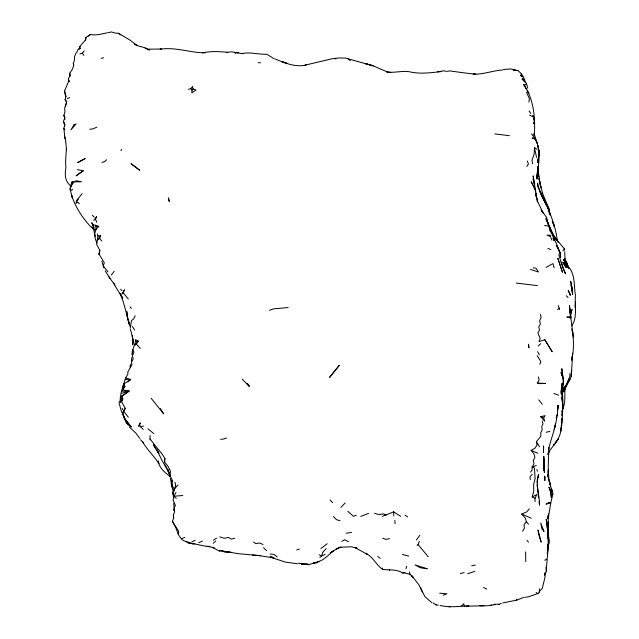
<?xml version="1.0" encoding="UTF-8"?>
<svg xmlns="http://www.w3.org/2000/svg" width="639" height="639" viewBox="0 0 639 639"><rect width="100%" height="100%" fill="white"/><g stroke="black" fill="none" stroke-linecap="round" stroke-linejoin="round"><path stroke-width="0.96" d="M150.077 435.534L150.005 438.969L162.218 454.217L164.894 458.451L164.447 461.757L168.273 466.678L170.397 471.063L170.15 475.52L172.195 480.272L172.171 487.15L173.433 492.797M562.152 388.768L562.2 396.212M571.857 325.658C577.824 316.752 574.389 305.322 575.435 295.234C573.495 284.171 575.995 270.345 564.381 263.699L567.728 267.517L563.494 259.37L566.434 265.608M531.464 133.95C543.046 146.123 538.533 164.007 536.576 178.872L537.479 171.196M549.244 213.538L549.252 211.685M548.142 476.478L548.302 470.088L548.142 476.478L548.733 480.137L547.903 474.737M538.461 162.769L538.525 157.282L538.35 161.875M132.537 353.359L132.585 349.429M537.551 174.279L537.479 178.864L538.174 166.475L538.302 174.024L538.302 172.21M173.92 510.641L173.952 508.86L175.366 505.297L173.065 499.97L173.8 496.255L175.925 492.461M547.847 544.58C548.198 553.566 546.537 562.512 546.345 571.33L544.708 575.1L544.995 572.856L545.011 577.193L542.215 588.695L539.651 590.779M534.3 135.74C535.482 118.263 533.877 99.109 523.589 84.404L526.041 84.899L526.536 83.757L521.959 79.02M575.332 304.699L575.26 307.431L575.412 301.959M99.796 250.376L99.045 254.394L99.796 250.376L96.593 244.098L97.967 235.903L97.304 233.906M107.176 32.837C101.689 33.851 96.074 35.728 90.458 34.49L85.842 37.525L85.778 39.522L79.915 46.423L78.885 48.883L80.274 48.436L79.915 46.423M539.372 588.727L539.332 592.513L537.942 593.487L528.653 596.762L525.25 597.305M537.175 149.286L534.444 147.689L534.148 154.207L532.031 160.022L532.551 163.712M548.43 536.201L546.209 519.219L549.3 542.535L548.022 546.241L548.629 543.725L547.288 553.709L548.23 542.056L547.439 533.03L547.583 537.431L547.367 534.34M188.553 89.324L190.622 88.629L192.004 90.115L191.868 92.919L195.989 89.979L193.465 89.085L192.091 87.599L192.666 86.297M122.944 389.862L129.046 391.116L121.793 396.1L122.792 398.816L120.452 402.65C119.852 396.284 121.562 389.678 124.006 383.815L130.731 379.494L125.675 377.929L122.944 386.116L124.853 386.411L121.626 391.236L129.046 391.116L120.236 397.362L122.792 398.816L121.674 401.747L125.236 408.313L122.992 412.634L125.236 408.313M564.66 251.702L565.267 262.102L564.572 258.707L567.648 267.693M174.088 490.888L175.677 485.177L174.942 482.197M562.432 396.196L562.927 387.522L562.679 389.111M561.833 418.721L561.665 421.572L561.841 418.809M562 415.869L562.344 410.174M72.183 183.297L72.303 181.34L71.025 184.759M537.087 482.317L538.565 474.426L537.271 479.761L537.255 484.977L539.5 501.335L539.524 505.177L539.028 501.447M561.985 386.899L562.232 383.48L562.096 395.022L561.993 392.274M131.498 360.939L131.762 357.6M537.711 172.33L538.174 166.475L537.726 169.279M164.598 462.093L164.894 458.451M562.08 415.126L562.528 409.879M570.308 318.006L570.611 314.428L572.017 309.588L570.611 314.428L570.443 318.549L570.076 308.996M570.028 373.112L569.661 377.178L565.06 387.993L565.387 386.339C564.013 393.848 566.234 401.588 562.703 408.704M191.309 543.094L183.888 540.834L181.851 539.516L178.321 534.587L178.64 531.249L172.41 521.344L173.792 517.878L173.313 515.266L174.647 511.679L173.952 508.86M131.953 354.709L132.273 351.434M557.112 414.815C556.018 426.692 551.289 437.819 548.558 449.353L548.829 447.675C548.709 462.213 546.329 477.373 552.36 491.151M119.381 401.076L119.158 403.137L120.771 409.224L124.413 418.689L126.562 423.266L131.163 426.9L124.182 417.674L122.624 412.882L125.164 419.655L131.163 426.9L126.226 422.579M132.744 344.725L133.479 339.125L132.744 344.725L132.265 335.611L132.6 337.216M561.09 427.651L560.603 431.565C562.464 418.257 563.67 404.655 562.24 391.228L562.376 393.76L563.39 381.028L561.833 368.831L563.39 381.028L562.552 387.274M561.338 425.694L561.825 421.78C561.857 430.223 559.668 439.049 553.67 445.271L554.436 444.369L549.46 450.926L547.903 454.153M85.506 40.161L85.842 37.525M565.387 386.339L564.644 389.75L565.731 386.739L566.713 385.149L565.156 388.105L569.908 379.694M95.57 230.479L96.082 226.661L94.636 224.928L98.702 226.366C93.542 230.703 93.965 237.532 97.024 242.98M79.388 203.769L78.142 202.419L76.129 202.994L76.464 200.606L82.143 193.673M547.543 551.952L547.807 549.995M533.813 122.161L533.565 123.902L533.861 122.185M560.85 393.552L562.232 383.48L561.17 391.523M571.633 359.637C576.306 341.633 570.635 323.47 569.477 305.45L570.867 317.831L566.881 317.088L569.469 316.784L570.867 317.831L570.371 311.944M562.456 409.903L562.16 411.7L562.983 407.219L562.632 408.792M538.757 154.997L537.511 162.665L539.172 154.326L538.054 145.812L539.068 153.08M571.681 360.348L572.64 353.287L571.282 376.451L569.349 380.772M557.52 409.088L558.087 405.613L557.543 410.573L557.935 405.517L557.352 414.368L556.194 418.066M528.844 102.056L529.443 98.797L526.632 92.575L527.806 90.802M65.394 106.585L66.536 102.392L65.114 99.7L65.721 96.976L64.531 91.089L68.716 81.001L68.349 79.06L70.074 75.242L69.747 73.229L72.127 69.659L73.812 65.37L73.301 63.453L74.444 60.33L74.515 56.863L76.001 52.989M552.855 494.131L551.457 488.939L552.855 494.131L550.714 503.308L548.206 518.788L548.709 540.89L548.597 539.012M568.646 378.879L567.951 381.763L565.827 385.621M139.59 425.75L140.34 422.818L138.471 426.189L139.59 425.75L143.272 429.472M535.075 501.703L535.003 498.324L532.223 496.91L533.741 491.127L533.613 484.482L535.115 478.763L534.428 468.004L532.103 466.973L534.068 463.866L533.269 460.328L534.907 457.58L534.036 454.017L531.129 450.399L535.035 448.091L537.064 445L536.377 441.661L540.89 436.221L540.698 432.883L542.207 429.975L541.736 426.493L543.014 423.817L542.255 421.125M170.325 478.419L172.171 487.15L171.276 483.747L172.195 480.272M135.476 341.546L138.224 341.082L134.358 345.427L136.434 344.237L138.224 341.082L135.46 339.628L135.476 341.546L133.008 349.469L133.942 352.265L132.393 355.891L133.247 358.767L131.418 362.521L131.969 364.765L127.888 371.81L127.848 374.166L125.675 377.929M64.994 138.783L63.836 128.311L65.002 124.421L63.429 121.37L65.002 117.624L63.86 115.252L64.954 111.929L64.619 108.183L66.536 102.392M101.857 261.127L103.845 267.837L103.278 266.008L104.277 262.741L98.949 253.891M129.893 366.922L130.747 364.222M539.332 592.513L539.787 591.083M405.917 568.822L406.747 566.226M548.038 454.68L549.197 451.142L548.086 453.434M173.672 498.108L172.818 492.901L174.191 489.075L178.041 485.017M416.987 545.347L418.098 544.612L419.344 541.321M186.157 541.656L189.176 543.501L189.479 542.687M539.771 364.406L540.858 361.642L537.223 355.699M123.247 292.902L124.501 289.786L121.953 293.956L123.247 292.902L128.271 298.956M533.725 120.308L534.276 118.958L532.83 115.571L534.587 120.483L534.276 118.958M100.69 235.727L97.392 239.921L99.596 238.315L100.69 235.727L97.967 235.903M135.172 315.81L133.599 319.053L131.45 320.514L130.428 327.559L123.223 301.736L120.012 293.197L122.576 297.902M535.003 498.324L536.92 494.53L532.223 496.91M92.663 228.65C83.334 219.353 75.634 207.955 71.672 195.35L72.343 197.802L69.97 188.737L71.528 185.797M76.129 202.994L78.733 198.417M522.566 531.305L524.419 528.165L524.012 524.811L526.336 521.704L525.466 518.293L521.712 514.06L526.624 511.959L529.372 508.836M537.343 383.088L545.594 383.44L539.771 383.64L537.343 383.088L539.124 380.109L538.469 376.898M549.708 230.935L550.259 230.016M562.943 250.855L564.317 248.739L554.452 236.989L558.478 242.421L555.818 238.954L549.189 226.454M525.905 82.439L522.454 78.653L524.978 80.314L523.373 77.127L520.505 75.57L521.512 74.012L520.13 72.519L517.894 70.586L513.389 69.97L517.894 70.586M542.567 212.507L541.257 209.951L546.649 217.54L545.522 219.265L546.896 219.129C549.724 232.508 558.462 244.05 560.659 257.381L560.123 252.653L556.873 246.031L560.123 252.653M120.867 150.636L121.642 149.446M70.897 186.564L74.02 181.819L76.337 180.757L81.488 181.795L74.02 181.819L71.728 183.066M526.8 166.475L528.453 163.967L527.279 160.972M121.626 391.236L124.853 386.411L124.006 383.815M93.829 220.439L96.633 216.533L95.523 219.489L96.84 222.332M530.578 472.101L532.119 469.977L532.103 466.973L536.321 465.567M543.669 417.69L545.195 415.622L540.706 416.676L544.668 421.277L543.669 417.69L540.706 416.676M416.348 539.995L419.919 535.21M111.282 275.018L114.205 271.295M79.883 53.948L82.351 53.157L84.188 50.976M326.186 548.526L322.487 552.711L321.912 555.826L319.891 557.464M340.946 507.342L345.148 502.981M440.087 605.445C447.004 607.154 454.113 606.866 461.23 606.259L463.762 603.719L464.337 606.211L487.821 605.724L495.217 604.614M532.247 474.418L529.995 476.662L530.258 479.633M106.553 159.75L104.572 161.675L101.984 162.394M538.206 346.09L540.674 343.702M557.607 309.619L559.253 308.198L558.19 305.562M213.17 543.27L215.726 541.073M127.904 381.906L130.731 379.494L125.244 379.622M120.236 397.362L121.793 396.1M327.208 543.725L320.882 548.574M83.262 170.725L76.193 175.773L83.262 170.725L77.359 169.662M190.622 88.629L192.091 87.599M192.004 90.115L193.465 89.085M88.302 36.048L90.458 34.49M316.617 562.12C323.406 560.89 328.398 554.892 333.638 550.674L330.643 552.743L336.817 548.765L338.582 547.935L336.154 549.125L341.17 547.136M213.41 540.187L216.557 538.206M341.841 541.385L344.613 539.723L348.479 541.72M433.13 602.992L436.181 604.782M546.025 267.421L552.959 263.595L554.173 267.829M80.274 48.436L77.926 49.722L76.664 52.646M496.607 604.174L499.035 604.438L501.248 603.248M191.844 541.968L195.175 540.219M360.787 516.384L368.647 513.365M72.75 189.591L71.28 190.31L69.97 188.737M382.33 516.376L393.672 511.839L400.709 516.36M544.819 560.267L546.417 559.524L546.057 559.093M325.139 554.372L321.912 555.842L319.045 554.828M198.777 542.663L202.451 541.033M122.337 387.514L124.853 386.411M96.872 127.185L92.471 128.974L89.803 129.286M356.29 515.242L353.535 516.352L347.848 511.304M524.196 597.233L516.863 600.093L502.861 602.928M181.692 538.653L184.791 537.431M490.56 605.357L491.375 605.045M443.115 595.213L446.925 593.799L439.688 593.184M314.907 562.743L308.581 564.684L298.437 563.207M226.446 438.003L223.386 439.105L220.583 439.273M269.402 310.306L273.572 308.853L288.101 307.559M67.183 98.55L69.731 97.663M467.62 573.782L474.817 571.322M296.704 549.963L299.411 549.061M544.819 339.732L552.096 351.658L544.819 339.732L539.044 341.585L540.187 338.638L537.934 332.927L539.452 330.211L538.765 326.745L540.354 323.941L539.667 320.466L541.121 317.751L540.53 314.292M314.995 562.616L313.366 563.111L316.385 562.967L318.382 561.617L319.428 561.713M121.37 393.456L129.046 391.116M338.926 547.335L351.067 546.752L356.993 548.134L354.669 547.407L367.361 554.348L365.796 553.414C373.288 556.801 376.091 565.1 382.657 569.357C389.375 570.435 396.468 568.878 402.538 572.959L404.918 572.28M226.446 52.47L231.542 51.823L242.732 53.7L241.941 53.54C250.352 51.839 258.476 54.603 266.926 54.235L274.251 58.916M120.116 399.527L122.792 398.816M101.17 58.389L103.63 57.766M460.384 573.534L464.17 572.624M546.153 432.276L549.836 431.397M234.769 538.27L231.27 539.092L228.506 537.463L224.145 538.246L219.736 536.904M389.51 538.653L386.06 539.436L382.673 538.206M108.071 32.701L111.402 31.95L115.012 33.06L118.566 33.316L129.957 40.073L136.498 45.121L134.757 44.203C139.19 47.342 145.109 46.527 149.294 50.09L145.085 48.237M140.476 426.708L143.503 426.037M494.027 604.47L495.792 604.087M471.71 565.827L475.352 565.084M212.475 547.415L219.329 551.05L222.013 550.594L220.167 550.475M441.509 71.52C431.365 72.718 421.317 74.084 411.244 72.159C403.169 69.986 394.83 73.357 386.627 71.872L390.836 72.479M346.234 533.253L351.626 532.375M447.46 71.312L450.072 70.905C458.57 72.175 467.077 73.333 475.799 74.204L473.243 74.156C483.419 74.595 492.709 70.554 502.661 70.002M275.185 59.02C285.018 62.973 295.37 67.582 306.177 64.994L305.115 65.146L332.232 58.708L338.542 57.989L345.643 58.093L373.16 65.849L387.53 72.007M96.082 226.661L98.702 226.366M202.491 52.861C210.886 51.056 219.105 51.519 227.66 52.27M172.818 492.901L173.8 496.255L182.786 495.505M437.619 71.832L443.865 70.833L446.661 71.408M235.727 52.869L234.92 52.909L238.563 52.773M465.975 605.94L468.922 605.82M479.961 605.708L484.138 605.54M503.412 69.563L510.681 68.908L515.625 70.314M461.23 606.259L464.337 606.211M148.24 49.203L161.332 49.011L160.149 49.195C175.166 46.863 189.895 52.694 204.983 52.861M206.876 546.425L209.832 546.433C202.819 546.593 196.157 543.31 189.176 543.501M258.148 62.718L260.472 62.726M551.002 235.312L547 235.176L550.467 236.67L551.864 240.088M435.782 604.997L438.354 605.117M479.506 605.516L483.348 605.764M252.493 555.035L260.273 555.666L238.163 553.662L219.249 550.419L219.329 551.05M402.538 572.959L406.14 573.247L410.11 574.437L413.01 577.273L411.772 575.731L418.809 584.685L424.879 596.578L431.844 602.713M544.548 225.583L548.518 225.95M494.706 133.91L509.379 135.684M516.312 283.069L537.407 285.609M533.301 267.837L535.961 268.196L538.485 272.014L530.546 269.41M270.209 553.949L274.003 554.484L277.166 556.865M259.146 555.571L273.388 557.895M304.883 564.437L301.249 563.75L301.832 564.509L307.223 563.71L308.581 564.684M297.502 563.758L285.409 562.12L270.968 557.336M340.02 520.641L336.697 519.811L333.366 516.512M207.907 546.425L214.209 547.783L212.475 547.272M402.45 554.468L408.72 556.13M498.212 604.214L499.035 604.438M369.909 64.779L365.46 63.612L373.16 65.849L370.636 64.978M374.622 513.357L379.079 514.595L383.544 513.876L386.14 515.282M536.153 592.529L537.942 593.487M520.505 75.57L523.101 76.448L521.512 74.012M553.925 393.512L558.614 395.174M334.724 58.572L335.946 59.02M270.153 556.242L273.907 557.695M547.942 248.427L550.882 249.609M534.643 139.03L532.127 137.968L534.787 138.367L537.359 143.543L533.996 133.511L534.132 135.484M263.052 544.484L259.37 542.934L255.864 543.717L253.555 542.016M531.129 450.399L537.934 453.275M521.712 514.06L531.233 518.229M448.642 606.419L449.888 607.05M483.563 587.457L486.758 589.11M529.643 115.124L532.487 116.617M404.966 515.114L407.714 516.927M170.341 476.542C165.086 472.788 158.871 467.836 158.36 460.919L158.823 463.69C154.111 455.942 147.186 449.872 142.697 441.964M68.716 81.001L69.379 81.504L68.349 79.06M348.255 59.163L350.316 60.745M118.566 33.316L120.595 34.913M377.801 556.481L380.189 558.39M147.952 428.801L153.64 433.498M129.278 426.948L135.644 432.883L139.845 438.458M173.8 496.255L176.324 498.42M263.508 547.767L266.647 550.698M566.402 295.833L568.071 297.542M242.213 379.071L249.258 386.555L249.138 385.389L247.341 383.44M329.988 499.906L332.584 502.685M428.234 556.793L418.098 544.612M136.434 344.237L140.3 348.447M92.431 215.271L94.141 217.164M140.588 439.776L143.663 443.21M128.335 417.219L123.966 411.628M94.213 229.8L91.72 226.949L94.213 230.072M527.023 540.418L528.477 542.096M526.336 521.704L528.477 524.228M71.384 186.436C64.747 181.548 64.643 174.846 65.945 167.642C65.05 161.212 66.248 154.862 66.344 148.544M120.635 289.195L121.881 290.681M65.114 99.7L66.895 101.841M108.039 271.91L103.278 266.008M99.596 238.315L101.833 241.079M538.733 399.878L542.231 404.231M151.116 398.209L163.632 413.872L160.405 408.513M114.732 284.994L108.902 276.751M130.06 306.776L131.362 308.477M110.036 278.516L105.227 270.88M82.351 53.157L83.869 55.393M164.814 464.553L165.757 465.935M132.313 326.497L134.733 330.083M529.06 110.89L530.817 113.542M63.836 128.311L64.858 129.917M158.951 453.003L153.32 444.816L158.76 453.674L156.715 449.6L161.787 460.072L169.191 473.14M536.377 441.661L539.516 446.837M94.524 234.681L95.65 236.574M523.589 84.404L526.536 89.388M527.518 91.057L528.988 93.55M556.249 245.512L558.438 249.226M564.636 258.979L567.248 263.827L564.636 258.979L567.248 263.827L568.726 268.196M122.592 297.998L115.324 286.352L113.87 283.013M171.276 483.747L174.191 489.075M537.607 351.61L539.356 354.773M557.296 240.639C555.123 221.062 545.554 203.569 537.774 185.837L541.704 196.053L546.657 205.438L539.779 191.149L548.821 209.68L550.395 215.335M541.704 195.119L544.372 200.039M516.392 599.222L516.863 600.093M168.88 472.429L167.945 470.296L169.095 472.509M165.988 466.43L167.162 468.746M122.169 408.313L122.928 409.831M549.053 226.47L554.668 239.521L546.521 219.68M567.712 267.557L564.604 259.546M546.513 220.279L551.513 231.51M543.238 213.394L537.567 201.317L535.754 193.09L536.233 196.836M564.788 259.57L566.474 263.156L564.453 258.747M94.34 228.211L91.784 222.731L93.685 226.901L92.935 224.417L93.502 227.029M549.796 227.164L547.367 221.893L548.757 225.455M167.945 470.296L169.838 474.585M420.718 587.96L422.587 592.673M526.536 83.757L527.774 88.142M389.239 569.373L389.606 570.323M553.142 238.171L554.101 240.679M553.086 238.059L553.853 240.232M571.681 328.949L572.696 331.841L572.8 334.421M549.077 226.382L551.281 232.748M130.196 328.694L132.521 336.937M64.803 125.963L63.429 121.37M168.608 471.814L167.817 469.353L170.062 476.854M561.106 262.15L565.451 273.756L563.031 268.332L558.782 254.657M64.946 119.309L63.86 115.252M66.176 96.753L64.531 91.089M409.375 571.905L410.11 574.437M127.728 318.701L129.477 324.884L127.441 317.671M536.92 469.465L537.415 471.247M550.323 215.223L547.16 205.095L549.676 212.1L548.949 208.793L542.439 193.058L542.607 193.601L539.004 178.696M564.572 258.707L565.243 261.247M568.67 268.46L568.055 266.016L568.51 267.925M572.256 330.914L572.792 334.453M533.653 179.543L533.142 175.869L537.383 201.94M64.659 136.267L65.945 141.938M528.757 345.483L528.469 344.213L528.908 347.728L528.804 346.234M534.444 147.689L536.568 157.37M559.253 308.198L559.54 309.572M537.87 184.847L537.511 183.153L538.493 187.81M537.143 484.889L538.621 497.845M538.996 178.632L540.866 187.778L538.357 172.834L538.709 176.827L538.35 171.316M564.317 248.739L564.612 250.256M65.793 142.321L66.592 150.596M382.41 568.047L382.657 569.357M537.687 477.277L537.814 477.972M172.41 521.344L176.076 528.437L178.321 534.603M150.005 438.969L150.165 439.832M73.301 63.453L73.581 64.978M69.747 73.229L69.978 76.608M93.797 229.577L94.7 234.649M173.313 515.266L173.6 516.911M572.632 294.252L571.138 285.002L572.632 294.252L572.129 288.069L570.651 281.224L572.161 289.802M546.649 217.54L546.896 219.129M536.033 194.631L536.576 198.441M572.28 329.868L572.704 332.855M572.919 334.501L573.311 337.224M533.908 181.372L534.164 183.209M534.172 183.081L533.924 181.196L534.028 183.129M549.157 210.718L548.949 208.793L549.029 210.678M394.814 520.33L395.15 523.676M538.773 150.013L539.172 154.326M545.962 567.12L546.345 571.33M173.728 503.181L174.064 507.789M164.447 461.757L164.527 462.995M547.399 534.587L547.623 538.206M393.672 511.839L393.784 515.841M525.665 551.912L525.753 561.625M562.328 392.442L562.368 396.212M543.565 446.07L543.525 452.204L543.565 446.07M544.029 461.598L543.925 470.232L543.797 456.198L543.709 466.398L544.148 462.916L543.805 458.498L544.029 461.598M548.254 525.218L548.23 527.391L548.198 521.608L548.254 525.218M571.617 370.404L571.282 376.451L571.617 370.404M555.539 423.953L554.253 429.368L555.539 423.953M547.935 517.215L547.671 518.628L548.566 514.02L547.935 517.215M564.093 389.662L563.654 391.843L564.972 386.771L564.093 389.662M73.86 124.964L70.929 129.845L76.105 123.918L73.86 124.964M558.063 439.081L555.123 443.107L558.063 439.081M339.181 365.452L329.62 377.361L339.181 365.452M548.486 502.605L546.097 504.163L550.371 502.925L548.486 502.605M85.099 158.56L77.734 162.602L85.099 158.56M193.13 543.501L192.259 543.845L194.791 543.645L193.13 543.501M227.788 552.056L223.938 551.8L221.605 550.634L224.049 551.633L231.494 552.415L227.788 552.056M427.124 568.734L420.342 567.759L415.094 564.94L427.124 568.734M285.13 62.55L281.911 61.703L287.446 63.588L285.13 62.55M139.621 170.182L131.195 163.824L139.621 170.182M543.933 531.297L541.824 528.669L540.778 523.037L543.933 531.297M566.106 267.414L562.871 262.461L566.106 267.414M533.509 185.717L531.193 181.756L535.73 190.981L533.509 185.717M553.701 224.153L552.248 221.318L554.325 226.741L553.701 224.153M569.916 293.78L568.215 290.37L570.323 295.354L569.916 293.78M549.915 483.012L549.117 481.015L550.682 486.199L549.915 483.012M550.195 490.353L548.957 487.206L551.05 492.557L551.337 497.597L550.235 489.115L551.05 492.557L550.195 490.353M562.184 375.756L560.978 372.521L562.679 377.154L562.184 375.756M562.4 272.102L557.847 258.34L562.4 272.102M534.188 182.091L533.046 178.736L534.771 183.984L534.188 182.091M541.105 541.96L539.004 535.466L538.006 530.043L541.105 541.96M168.52 198.465L168.345 197.882L169.247 201.461L168.52 198.465M127.193 316.305L126.834 311.648L127.193 316.305M562.887 406.46L561.833 397.011L562.887 406.46M544.412 472.62L543.981 466.47L544.412 472.62M544.803 477.589L544.732 476.087L544.867 480.56L544.803 477.589"/></g></svg>
